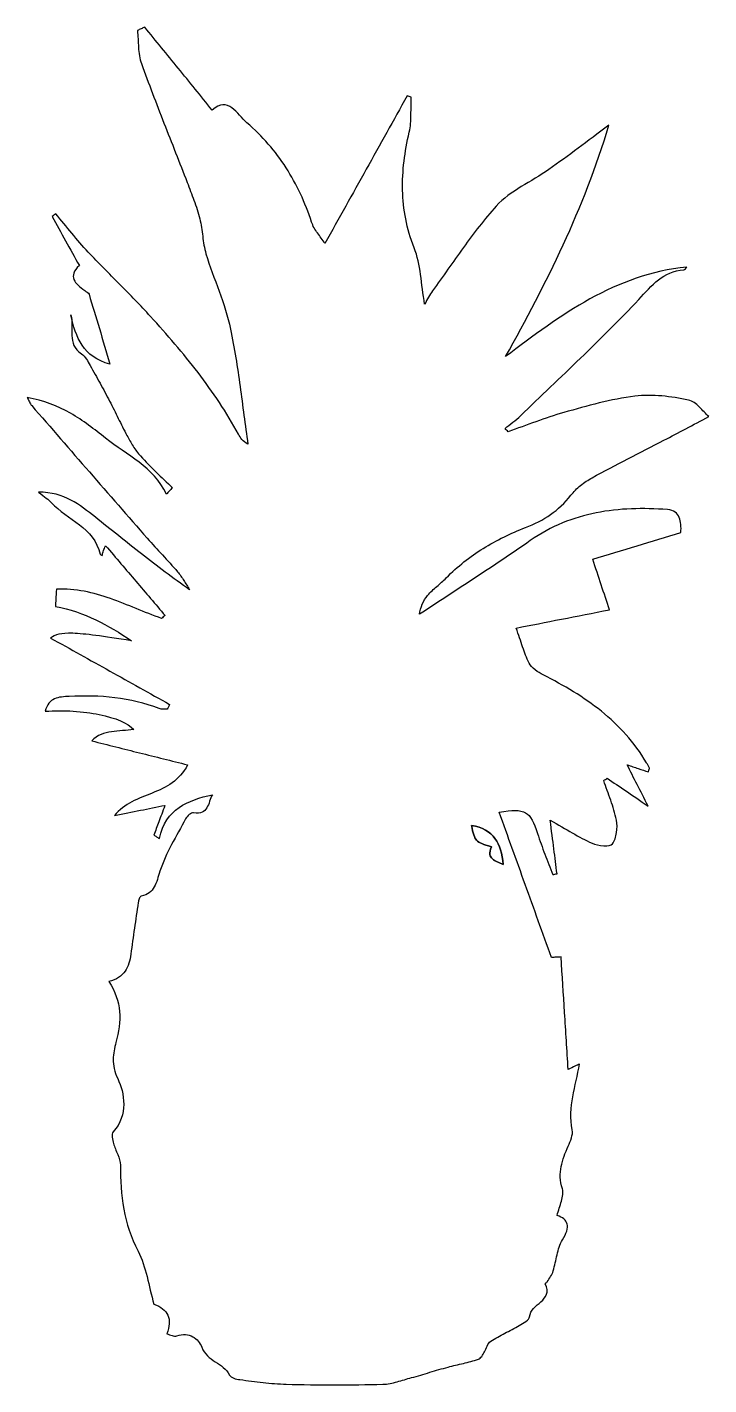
# Model space of a CAD drawing. Extents: x 384 to 464, y 212 to 371.
import ezdxf

# ---------------------------------------------------------------- set-up
doc = ezdxf.new("R2010")
doc.units = 0
doc.layers.add('LAYER_1', color=7, linetype='CONTINUOUS')

# ---------------------------------------------------------------- blocks, each defined once
blk = doc.blocks.new('BLOCK_2')
at = {"layer": 'LAYER_1', "color": 7}
for points, knots in [([(397.63, 371.18), (398.93, 369.58), (400.23, 367.98), (401.54, 366.37), (402.85, 364.76), (404.17, 363.14), (405.5, 361.49), (406.42, 362.34), (407.16, 362.21), (407.8, 361.74), (408.45, 361.28), (409, 360.48), (409.57, 360), (411.38, 358.45), (412.89, 356.68), (414.14, 354.74), (415.39, 352.79), (416.38, 350.66), (417.12, 348.38), (417.27, 347.93), (417.52, 347.51), (417.81, 347.11), (418.1, 346.7), (418.41, 346.3), (418.68, 345.88), (420.31, 348.8), (421.92, 351.69), (423.51, 354.56), (425.11, 357.43), (426.7, 360.28), (428.28, 363.14), (428.36, 363.12), (428.44, 363.09), (428.52, 363.07), (428.6, 363.05), (428.69, 363.03), (428.77, 363.01), (428.73, 362.33), (428.75, 361.63), (428.74, 360.94), (428.73, 360.25), (428.69, 359.56), (428.54, 358.91), (428.01, 356.62), (427.71, 354.36), (427.76, 352.12), (427.81, 349.87), (428.22, 347.63), (429.11, 345.38), (429.5, 344.41), (429.7, 343.36), (429.86, 342.25), (430.02, 341.15), (430.13, 339.98), (430.34, 338.78), (430.5, 339.07), (430.65, 339.35), (430.79, 339.61), (430.94, 339.87), (431.08, 340.11), (431.25, 340.34), (432.47, 342.01), (433.65, 343.72), (434.87, 345.4), (436.08, 347.08), (437.33, 348.72), (438.71, 350.25), (439.53, 351.15), (440.56, 351.86), (441.63, 352.53), (442.71, 353.19), (443.84, 353.81), (444.86, 354.54), (445.99, 355.34), (447.11, 356.17), (448.27, 357.02), (449.42, 357.88), (450.61, 358.77), (451.87, 359.71), (450.41, 354.82), (448.58, 350.2), (446.53, 345.73), (444.48, 341.27), (442.19, 336.95), (439.8, 332.65), (443.01, 335.09), (446.22, 337.49), (449.66, 339.39), (453.11, 341.29), (456.8, 342.7), (460.97, 343.13), (460.91, 343.07), (460.86, 342.99), (460.81, 342.92), (460.75, 342.85), (460.7, 342.79), (460.64, 342.79), (459.42, 342.72), (458.49, 342.27), (457.67, 341.63), (456.85, 340.99), (456.14, 340.15), (455.36, 339.32), (453.15, 336.97), (450.86, 334.7), (448.54, 332.45), (446.22, 330.21), (443.87, 327.99), (441.55, 325.74), (441.27, 325.47), (440.96, 325.22), (440.66, 324.97), (440.35, 324.73), (440.03, 324.49), (439.73, 324.24), (439.79, 324.18), (439.85, 324.11), (439.92, 324.05), (439.98, 323.99), (440.04, 323.93), (440.1, 323.87), (441.18, 324.25), (442.26, 324.65), (443.34, 325.04), (444.42, 325.43), (445.5, 325.8), (446.61, 326.11), (447.98, 326.5), (449.35, 326.89), (450.74, 327.23), (452.13, 327.57), (453.52, 327.85), (454.92, 328.02), (455.95, 328.15), (457, 328.14), (458.06, 328.05), (459.11, 327.95), (460.16, 327.78), (461.18, 327.56), (461.64, 327.47), (462.05, 327.14), (462.44, 326.76), (462.83, 326.38), (463.19, 325.95), (463.55, 325.64), (462.62, 325.15), (461.74, 324.68), (460.87, 324.22), (460.01, 323.76), (459.16, 323.31), (458.31, 322.87), (456.91, 322.14), (455.5, 321.43), (454.1, 320.71), (452.7, 319.98), (451.3, 319.25), (449.92, 318.49), (449.45, 318.23), (448.99, 317.93), (448.56, 317.58), (448.14, 317.23), (447.75, 316.84), (447.42, 316.43), (446.71, 315.52), (445.93, 314.79), (445.05, 314.18), (444.17, 313.56), (443.2, 313.07), (442.12, 312.66), (440.4, 311.99), (438.74, 311.19), (437.19, 310.22), (435.63, 309.25), (434.18, 308.12), (432.86, 306.77), (432.51, 306.42), (432.13, 306.1), (431.76, 305.77), (431.38, 305.44), (431.01, 305.11), (430.69, 304.73), (430.43, 304.43), (430.22, 304.08), (430.06, 303.7), (429.91, 303.33), (429.8, 302.93), (429.74, 302.51), (431.9, 303.94), (434.07, 305.35), (436.23, 306.78), (438.4, 308.2), (440.55, 309.64), (442.67, 311.13), (445.11, 312.84), (447.7, 313.85), (450.39, 314.38), (453.08, 314.92), (455.87, 314.97), (458.72, 314.76), (459.48, 314.71), (459.88, 314.35), (460.09, 313.85), (460.3, 313.35), (460.32, 312.71), (460.29, 312.08), (458.57, 311.57), (456.87, 311.05), (455.16, 310.54), (453.45, 310.02), (451.73, 309.5), (449.98, 308.98), (450.32, 307.93), (450.65, 306.93), (450.98, 305.95), (451.3, 304.97), (451.62, 304.01), (451.94, 303.04), (450.02, 302.67), (448.15, 302.3), (446.33, 301.94), (444.51, 301.59), (442.74, 301.24), (441.04, 300.91), (441.33, 300.09), (441.56, 299.36), (441.79, 298.69), (442.02, 298.02), (442.25, 297.4), (442.55, 296.81), (442.7, 296.52), (442.95, 296.25), (443.25, 296.01), (443.54, 295.78), (443.87, 295.58), (444.19, 295.42), (446.62, 294.2), (448.93, 292.83), (450.99, 291.17), (453.05, 289.51), (454.85, 287.55), (456.28, 285.14), (456.34, 285.04), (456.4, 284.94), (456.45, 284.84), (456.5, 284.74), (456.56, 284.63), (456.6, 284.53), (456.61, 284.51), (456.61, 284.48), (456.59, 284.41), (456.57, 284.35), (456.53, 284.25), (456.49, 284.08), (456.1, 284.21), (455.71, 284.34), (455.3, 284.48), (454.9, 284.62), (454.47, 284.76), (454, 284.92), (454.39, 284.15), (454.77, 283.39), (455.17, 282.6), (455.57, 281.81), (455.99, 280.99), (456.45, 280.09), (455.51, 280.72), (454.69, 281.29), (453.91, 281.82), (453.13, 282.35), (452.41, 282.84), (451.68, 283.34), (451.61, 283.29), (451.54, 283.25), (451.48, 283.2), (451.41, 283.16), (451.34, 283.12), (451.27, 283.07), (451.52, 282.3), (451.82, 281.54), (452.08, 280.77), (452.35, 280), (452.59, 279.23), (452.75, 278.44), (452.84, 277.99), (452.85, 277.48), (452.77, 276.98), (452.7, 276.49), (452.54, 276.02), (452.29, 275.66), (452.17, 275.48), (451.75, 275.42), (451.27, 275.45), (450.79, 275.48), (450.26, 275.59), (449.9, 275.75), (449.13, 276.09), (448.38, 276.49), (447.59, 276.95), (446.8, 277.4), (445.97, 277.91), (445.01, 278.45), (445.17, 277.2), (445.31, 276.1), (445.44, 275.08), (445.57, 274.06), (445.69, 273.12), (445.81, 272.17), (445.72, 272.15), (445.64, 272.14), (445.56, 272.12), (445.47, 272.1), (445.39, 272.08), (445.3, 272.07), (445, 272.87), (444.69, 273.66), (444.39, 274.45), (444.09, 275.25), (443.8, 276.05), (443.53, 276.86), (443.09, 278.2), (442.74, 278.95), (442.12, 279.31), (441.5, 279.66), (440.6, 279.62), (439.05, 279.36), (440.07, 276.54), (441.08, 273.73), (442.09, 270.91), (443.11, 268.08), (444.13, 265.25), (445.16, 262.38), (445.33, 262.38), (445.52, 262.39), (445.71, 262.41), (445.91, 262.42), (446.1, 262.43), (446.29, 262.44), (446.42, 260.28), (446.56, 258.12), (446.69, 255.93), (446.83, 253.75), (446.97, 251.54), (447.11, 249.29), (447.41, 249.43), (447.67, 249.55), (447.89, 249.65), (448.11, 249.76), (448.29, 249.84), (448.44, 249.91), (448.23, 248.62), (447.88, 247.36), (447.65, 246.09), (447.42, 244.83), (447.32, 243.55), (447.59, 242.21), (447.65, 241.92), (447.59, 241.6), (447.49, 241.27), (447.39, 240.94), (447.25, 240.62), (447.12, 240.32), (446.76, 239.52), (446.45, 238.73), (446.29, 237.92), (446.13, 237.1), (446.14, 236.26), (446.43, 235.32), (446.56, 234.9), (446.48, 234.41), (446.33, 233.88), (446.17, 233.35), (445.96, 232.78), (445.83, 232.2), (446.48, 231.99), (446.88, 231.66), (446.99, 231.2), (447.1, 230.73), (446.92, 230.12), (446.45, 229.35), (446.13, 228.83), (445.95, 228.22), (445.81, 227.6), (445.66, 226.97), (445.55, 226.32), (445.36, 225.72), (445.29, 225.49), (445.18, 225.28), (445.06, 225.07), (444.93, 224.86), (444.8, 224.65), (444.67, 224.44), (444.65, 224.4), (444.58, 224.35), (444.52, 224.31), (444.47, 224.26), (444.42, 224.23), (444.43, 224.22), (444.93, 223.21), (444.5, 222.64), (443.93, 222.12), (443.36, 221.6), (442.66, 221.14), (442.61, 220.36), (442.6, 220.17), (442.42, 219.99), (442.17, 219.81), (441.93, 219.64), (441.63, 219.47), (441.4, 219.34), (440.85, 219.02), (440.28, 218.73), (439.71, 218.43), (439.15, 218.13), (438.59, 217.83), (438.06, 217.49), (437.88, 217.37), (437.76, 217.16), (437.65, 216.93), (437.55, 216.7), (437.45, 216.45), (437.32, 216.25), (437.22, 216.09), (437.12, 215.9), (437.01, 215.73), (436.9, 215.57), (436.77, 215.43), (436.62, 215.38), (436.04, 215.2), (435.45, 215.05), (434.86, 214.91), (434.26, 214.77), (433.66, 214.63), (433.07, 214.47), (432.36, 214.28), (431.65, 214.07), (430.94, 213.86), (430.23, 213.64), (429.52, 213.43), (428.8, 213.24), (428.25, 213.09), (427.69, 212.9), (427.13, 212.75), (426.57, 212.59), (426.01, 212.48), (425.45, 212.46), (423.57, 212.42), (421.69, 212.4), (419.81, 212.4), (417.92, 212.4), (416.04, 212.42), (414.16, 212.47), (413.26, 212.49), (412.36, 212.57), (411.45, 212.67), (410.55, 212.77), (409.65, 212.89), (408.75, 213.01), (408.53, 213.03), (408.26, 213.09), (408.03, 213.18), (407.8, 213.27), (407.6, 213.39), (407.52, 213.54), (407.16, 214.27), (406.51, 214.67), (405.87, 215.1), (405.23, 215.52), (404.6, 215.98), (404.28, 216.8), (404.09, 217.29), (403.73, 217.75), (403.23, 218.03), (402.73, 218.31), (402.09, 218.39), (401.36, 218.11), (401.21, 218.05), (401.01, 218.09), (400.81, 218.16), (400.61, 218.22), (400.39, 218.31), (400.19, 218.36), (400.55, 219.22), (400.58, 219.95), (400.32, 220.53), (400.06, 221.12), (399.5, 221.55), (398.7, 221.82), (398.38, 222.91), (398.16, 224), (397.89, 225.05), (397.63, 226.1), (397.32, 227.11), (396.84, 228.04), (396, 229.64), (395.48, 231.28), (395.18, 232.96), (394.88, 234.63), (394.79, 236.34), (394.78, 238.1), (394.78, 238.52), (394.64, 238.93), (394.47, 239.35), (394.29, 239.77), (394.09, 240.19), (393.98, 240.62), (393.92, 240.84), (393.85, 241.12), (393.83, 241.38), (393.81, 241.63), (393.83, 241.86), (393.94, 241.99), (394.83, 242.96), (395.16, 244.1), (395.17, 245.2), (395.18, 246.3), (394.87, 247.37), (394.47, 248.21), (394.08, 249.03), (393.94, 249.77), (393.94, 250.46), (393.94, 251.15), (394.09, 251.8), (394.26, 252.42), (394.6, 253.68), (394.78, 254.88), (394.68, 256.06), (394.58, 257.24), (394.2, 258.4), (393.41, 259.57), (394.35, 259.78), (394.94, 260.21), (395.33, 260.77), (395.71, 261.34), (395.89, 262.03), (396, 262.78), (396.14, 263.78), (396.28, 264.79), (396.42, 265.79), (396.57, 266.79), (396.71, 267.79), (396.86, 268.79), (396.88, 268.93), (396.93, 269.1), (396.98, 269.25), (397.04, 269.39), (397.12, 269.51), (397.2, 269.53), (398, 269.71), (398.44, 270.11), (398.74, 270.63), (399.03, 271.15), (399.18, 271.79), (399.4, 272.47), (399.74, 273.54), (400.23, 274.57), (400.76, 275.58), (401.29, 276.59), (401.87, 277.58), (402.4, 278.59), (402.49, 278.75), (402.66, 278.94), (402.83, 279.09), (403.01, 279.23), (403.2, 279.33), (403.32, 279.31), (404.19, 279.14), (404.61, 279.43), (404.88, 279.88), (405.15, 280.34), (405.27, 280.94), (405.53, 281.41), (404.09, 281.09), (402.72, 280.68), (401.63, 279.91), (400.53, 279.15), (399.7, 278.03), (399.33, 276.29), (399.22, 276.36), (399.12, 276.43), (399.01, 276.5), (398.9, 276.56), (398.8, 276.63), (398.69, 276.7), (398.88, 277.2), (399.07, 277.7), (399.27, 278.26), (399.48, 278.82), (399.71, 279.43), (399.98, 280.17), (399.02, 279.97), (398.08, 279.78), (397.11, 279.59), (396.15, 279.39), (395.15, 279.19), (394.08, 278.97), (395.22, 280.4), (396.89, 280.95), (398.51, 281.61), (400.13, 282.27), (401.69, 283.04), (402.63, 284.91), (400.73, 285.38), (398.88, 285.85), (397.02, 286.31), (395.17, 286.78), (393.32, 287.24), (391.44, 287.71), (392.09, 288.4), (392.89, 288.66), (393.74, 288.78), (394.58, 288.91), (395.48, 288.9), (396.33, 289.06), (395.69, 289.8), (394.19, 290.41), (392.31, 290.79), (390.44, 291.17), (388.17, 291.33), (386, 291.17), (386.17, 291.98), (386.57, 292.4), (387.07, 292.62), (387.58, 292.85), (388.19, 292.88), (388.8, 292.91), (390.59, 292.99), (392.37, 292.97), (394.13, 292.76), (395.89, 292.55), (397.62, 292.15), (399.32, 291.49), (399.46, 291.44), (399.61, 291.42), (399.78, 291.42), (399.94, 291.41), (400.1, 291.42), (400.26, 291.41), (400.31, 291.5), (400.35, 291.6), (400.39, 291.7), (400.44, 291.79), (400.48, 291.89), (400.53, 291.98), (398.2, 293.28), (395.87, 294.58), (393.55, 295.88), (391.23, 297.17), (388.92, 298.46), (386.62, 299.74), (387.15, 300.15), (387.83, 300.33), (389.22, 300.29), (390.62, 300.24), (392.71, 299.95), (396.06, 299.42), (394.73, 300.32), (393.36, 301.17), (391.9, 301.86), (390.44, 302.56), (388.89, 303.12), (387.18, 303.44), (387.2, 303.69), (387.21, 303.97), (387.23, 304.3), (387.25, 304.64), (387.27, 305.01), (387.3, 305.44), (389.54, 305.56), (391.61, 305.06), (393.63, 304.35), (395.64, 303.64), (397.59, 302.73), (399.59, 302.03), (399.66, 302.09), (399.73, 302.14), (399.79, 302.2), (399.86, 302.26), (399.93, 302.31), (400, 302.37), (398.87, 303.7), (397.74, 305.03), (396.59, 306.38), (395.44, 307.73), (394.27, 309.11), (393.05, 310.54), (392.94, 310.27), (392.87, 310.1), (392.82, 309.98), (392.77, 309.86), (392.74, 309.79), (392.72, 309.72), (392.7, 309.67), (392.69, 309.62), (392.68, 309.56), (392.68, 309.51), (392.67, 309.45), (392.66, 309.4), (392.61, 309.42), (392.55, 309.44), (392.5, 309.46), (392.45, 309.48), (392.41, 309.5), (392.4, 309.53), (392.06, 311.11), (391.11, 312.12), (390, 312.98), (388.9, 313.84), (387.65, 314.57), (386.7, 315.58), (386.54, 315.76), (386.35, 315.92), (386.11, 316.1), (385.86, 316.29), (385.57, 316.5), (385.2, 316.8), (386.72, 316.8), (387.93, 316.43), (388.98, 315.87), (390.04, 315.32), (390.95, 314.58), (391.85, 313.87), (393.65, 312.44), (395.44, 311), (397.26, 309.57), (399.08, 308.15), (400.93, 306.74), (402.87, 305.39), (402.63, 305.74), (402.42, 306.11), (402.19, 306.47), (401.97, 306.82), (401.73, 307.17), (401.46, 307.49), (400.89, 308.16), (400.29, 308.81), (399.7, 309.45), (399.1, 310.09), (398.5, 310.74), (397.92, 311.4), (395.67, 313.98), (393.41, 316.57), (391.16, 319.16), (388.91, 321.74), (386.66, 324.34), (384.41, 326.93), (384.34, 327), (384.29, 327.1), (384.21, 327.24), (384.14, 327.38), (384.04, 327.57), (383.88, 327.85), (385.8, 327.55), (387.45, 326.88), (388.94, 326.03), (390.42, 325.18), (391.75, 324.14), (393.05, 323.11), (394.3, 322.11), (395.69, 321.27), (396.97, 320.29), (398.24, 319.3), (399.39, 318.17), (400.15, 316.56), (400.26, 316.69), (400.38, 316.81), (400.5, 316.94), (400.61, 317.06), (400.73, 317.18), (400.85, 317.31), (400.23, 317.93), (399.59, 318.53), (398.96, 319.15), (398.34, 319.76), (397.72, 320.38), (397.13, 321.03), (396.81, 321.38), (396.53, 321.77), (396.27, 322.18), (396.01, 322.59), (395.78, 323.01), (395.55, 323.43), (395.19, 324.09), (394.86, 324.76), (394.53, 325.43), (394.2, 326.1), (393.87, 326.78), (393.52, 327.44), (393.16, 328.14), (392.78, 328.84), (392.4, 329.53), (392.02, 330.23), (391.64, 330.92), (391.24, 331.6), (391.1, 331.85), (390.96, 332.12), (390.8, 332.37), (390.64, 332.62), (390.45, 332.84), (390.23, 332.99), (389.34, 333.56), (389.14, 334.31), (389.1, 335.11), (389.07, 335.91), (389.2, 336.75), (388.98, 337.53), (389.28, 336.23), (389.63, 334.99), (390.31, 333.98), (390.98, 332.97), (391.97, 332.18), (393.56, 331.77), (393.13, 333.2), (392.73, 334.58), (392.32, 335.93), (391.92, 337.29), (391.52, 338.62), (391.11, 339.94), (391.09, 340.03), (391, 340.1), (390.91, 340.17), (390.81, 340.24), (390.7, 340.3), (390.61, 340.37), (390.04, 340.78), (389.54, 341.19), (389.35, 341.67), (389.16, 342.14), (389.28, 342.67), (389.98, 343.29), (389.44, 344.28), (388.9, 345.24), (388.37, 346.2), (387.84, 347.15), (387.32, 348.1), (386.8, 349.05), (386.87, 349.1), (386.94, 349.15), (387.01, 349.19), (387.08, 349.24), (387.15, 349.29), (387.22, 349.34), (387.85, 348.59), (388.47, 347.83), (389.09, 347.08), (389.71, 346.33), (390.35, 345.58), (391.02, 344.87), (392.21, 343.6), (393.45, 342.37), (394.68, 341.13), (395.91, 339.89), (397.13, 338.65), (398.3, 337.35), (400.22, 335.22), (402.1, 333.05), (403.85, 330.78), (405.59, 328.51), (407.19, 326.13), (408.57, 323.59), (408.69, 323.37), (408.82, 323.15), (408.99, 322.95), (409.16, 322.75), (409.38, 322.57), (409.68, 322.41), (409.35, 324.65), (409.08, 326.91), (408.77, 329.16), (408.46, 331.41), (408.11, 333.65), (407.65, 335.87), (407.34, 337.37), (406.85, 338.83), (406.32, 340.29), (405.79, 341.75), (405.22, 343.2), (404.78, 344.68), (404.58, 345.34), (404.48, 346.03), (404.4, 346.72), (404.31, 347.42), (404.23, 348.11), (404.06, 348.78), (403.87, 349.51), (403.63, 350.22), (403.38, 350.93), (403.12, 351.63), (402.85, 352.33), (402.58, 353.03), (401.69, 355.35), (400.77, 357.65), (399.87, 359.96), (398.97, 362.27), (398.08, 364.59), (397.23, 366.92), (397.02, 367.51), (396.93, 368.16), (396.89, 368.82), (396.85, 369.47), (396.84, 370.15), (396.77, 370.79), (396.91, 370.86), (397.06, 370.92), (397.2, 370.99), (397.35, 371.05), (397.49, 371.12), (397.63, 371.18)], [0, 0, 0, 0, 1, 1, 1, 2, 2, 2, 3, 3, 3, 4, 4, 4, 5, 5, 5, 6, 6, 6, 7, 7, 7, 8, 8, 8, 9, 9, 9, 10, 10, 10, 11, 11, 11, 12, 12, 12, 13, 13, 13, 14, 14, 14, 15, 15, 15, 16, 16, 16, 17, 17, 17, 18, 18, 18, 19, 19, 19, 20, 20, 20, 21, 21, 21, 22, 22, 22, 23, 23, 23, 24, 24, 24, 25, 25, 25, 26, 26, 26, 27, 27, 27, 28, 28, 28, 29, 29, 29, 30, 30, 30, 31, 31, 31, 32, 32, 32, 33, 33, 33, 34, 34, 34, 35, 35, 35, 36, 36, 36, 37, 37, 37, 38, 38, 38, 39, 39, 39, 40, 40, 40, 41, 41, 41, 42, 42, 42, 43, 43, 43, 44, 44, 44, 45, 45, 45, 46, 46, 46, 47, 47, 47, 48, 48, 48, 49, 49, 49, 50, 50, 50, 51, 51, 51, 52, 52, 52, 53, 53, 53, 54, 54, 54, 55, 55, 55, 56, 56, 56, 57, 57, 57, 58, 58, 58, 59, 59, 59, 60, 60, 60, 61, 61, 61, 62, 62, 62, 63, 63, 63, 64, 64, 64, 65, 65, 65, 66, 66, 66, 67, 67, 67, 68, 68, 68, 69, 69, 69, 70, 70, 70, 71, 71, 71, 72, 72, 72, 73, 73, 73, 74, 74, 74, 75, 75, 75, 76, 76, 76, 77, 77, 77, 78, 78, 78, 79, 79, 79, 80, 80, 80, 81, 81, 81, 82, 82, 82, 83, 83, 83, 84, 84, 84, 85, 85, 85, 86, 86, 86, 87, 87, 87, 88, 88, 88, 89, 89, 89, 90, 90, 90, 91, 91, 91, 92, 92, 92, 93, 93, 93, 94, 94, 94, 95, 95, 95, 96, 96, 96, 97, 97, 97, 98, 98, 98, 99, 99, 99, 100, 100, 100, 101, 101, 101, 102, 102, 102, 103, 103, 103, 104, 104, 104, 105, 105, 105, 106, 106, 106, 107, 107, 107, 108, 108, 108, 109, 109, 109, 110, 110, 110, 111, 111, 111, 112, 112, 112, 113, 113, 113, 114, 114, 114, 115, 115, 115, 116, 116, 116, 117, 117, 117, 118, 118, 118, 119, 119, 119, 120, 120, 120, 121, 121, 121, 122, 122, 122, 123, 123, 123, 124, 124, 124, 125, 125, 125, 126, 126, 126, 127, 127, 127, 128, 128, 128, 129, 129, 129, 130, 130, 130, 131, 131, 131, 132, 132, 132, 133, 133, 133, 134, 134, 134, 135, 135, 135, 136, 136, 136, 137, 137, 137, 138, 138, 138, 139, 139, 139, 140, 140, 140, 141, 141, 141, 142, 142, 142, 143, 143, 143, 144, 144, 144, 145, 145, 145, 146, 146, 146, 147, 147, 147, 148, 148, 148, 149, 149, 149, 150, 150, 150, 151, 151, 151, 152, 152, 152, 153, 153, 153, 154, 154, 154, 155, 155, 155, 156, 156, 156, 157, 157, 157, 158, 158, 158, 159, 159, 159, 160, 160, 160, 161, 161, 161, 162, 162, 162, 163, 163, 163, 164, 164, 164, 165, 165, 165, 166, 166, 166, 167, 167, 167, 168, 168, 168, 169, 169, 169, 170, 170, 170, 171, 171, 171, 172, 172, 172, 173, 173, 173, 174, 174, 174, 175, 175, 175, 176, 176, 176, 177, 177, 177, 178, 178, 178, 179, 179, 179, 180, 180, 180, 181, 181, 181, 182, 182, 182, 183, 183, 183, 184, 184, 184, 185, 185, 185, 186, 186, 186, 187, 187, 187, 188, 188, 188, 189, 189, 189, 190, 190, 190, 191, 191, 191, 192, 192, 192, 193, 193, 193, 194, 194, 194, 195, 195, 195, 196, 196, 196, 197, 197, 197, 198, 198, 198, 199, 199, 199, 200, 200, 200, 201, 201, 201, 202, 202, 202, 203, 203, 203, 204, 204, 204, 205, 205, 205, 206, 206, 206, 207, 207, 207, 208, 208, 208, 209, 209, 209, 210, 210, 210, 211, 211, 211, 212, 212, 212, 213, 213, 213, 214, 214, 214, 215, 215, 215, 216, 216, 216, 217, 217, 217, 218, 218, 218, 219, 219, 219, 220, 220, 220, 221, 221, 221, 222, 222, 222, 223, 223, 223, 224, 224, 224, 225, 225, 225, 226, 226, 226, 227, 227, 227, 228, 228, 228, 229, 229, 229, 230, 230, 230, 231, 231, 231, 232, 232, 232, 233, 233, 233, 234, 234, 234, 235, 235, 235, 236, 236, 236, 237, 237, 237, 238, 238, 238, 239, 239, 239, 240, 240, 240, 241, 241, 241, 242, 242, 242, 243, 243, 243, 244, 244, 244, 245, 245, 245, 246, 246, 246, 247, 247, 247, 248, 248, 248, 249, 249, 249, 250, 250, 250, 251, 251, 251, 252, 252, 252, 253, 253, 253, 254, 254, 254, 255, 255, 255, 256, 256, 256, 257, 257, 257, 258, 258, 258, 259, 259, 259, 260, 260, 260, 261, 261, 261, 262, 262, 262, 263, 263, 263, 264, 264, 264, 265, 265, 265, 266, 266, 266, 267, 267, 267, 268, 268, 268, 269, 269, 269, 270, 270, 270, 271, 271, 271, 272, 272, 272, 273, 273, 273, 274, 274, 274, 275, 275, 275, 276, 276, 276, 277, 277, 277, 278, 278, 278, 279, 279, 279, 280, 280, 280, 281, 281, 281, 282, 282, 282, 283, 283, 283, 284, 284, 284, 285, 285, 285, 286, 286, 286, 287, 287, 287, 288, 288, 288, 289, 289, 289, 290, 290, 290, 291, 291, 291, 292, 292, 292, 293, 293, 293, 294, 294, 294, 295, 295, 295, 296, 296, 296, 297, 297, 297, 298, 298, 298, 299, 299, 299, 300, 300, 300, 301, 301, 301, 302, 302, 302, 302]), ([(439.51, 273.27), (439.42, 274.49), (439.14, 275.52), (438.56, 276.3), (437.98, 277.07), (437.1, 277.6), (435.8, 277.83), (436.01, 276.88), (436.12, 276.4), (436.41, 276.09), (436.7, 275.77), (437.18, 275.62), (438.14, 275.31), (437.82, 274.58), (437.94, 274.18), (438.25, 273.91), (438.56, 273.63), (439.06, 273.49), (439.51, 273.27)], [0, 0, 0, 0, 1, 1, 1, 2, 2, 2, 3, 3, 3, 4, 4, 4, 5, 5, 5, 6, 6, 6, 6]), ([(439.51, 273.27), (439.06, 273.49), (438.56, 273.63), (438.25, 273.91), (437.94, 274.18), (437.82, 274.58), (438.14, 275.31), (437.18, 275.62), (436.7, 275.77), (436.41, 276.09), (436.12, 276.4), (436.01, 276.88), (435.8, 277.83), (437.1, 277.6), (437.98, 277.07), (438.56, 276.3), (439.14, 275.52), (439.42, 274.49), (439.51, 273.27)], [0, 0, 0, 0, 1, 1, 1, 2, 2, 2, 3, 3, 3, 4, 4, 4, 5, 5, 5, 6, 6, 6, 6])]:
    blk.add_open_spline(points, degree=3, knots=knots, dxfattribs=at)

msp = doc.modelspace()

# ---------------------------------------------------------------- block references
at = {"layer": 'LAYER_1'}
msp.add_blockref('BLOCK_2', (0, 0), dxfattribs=at)

doc.saveas('drawing.dxf')
